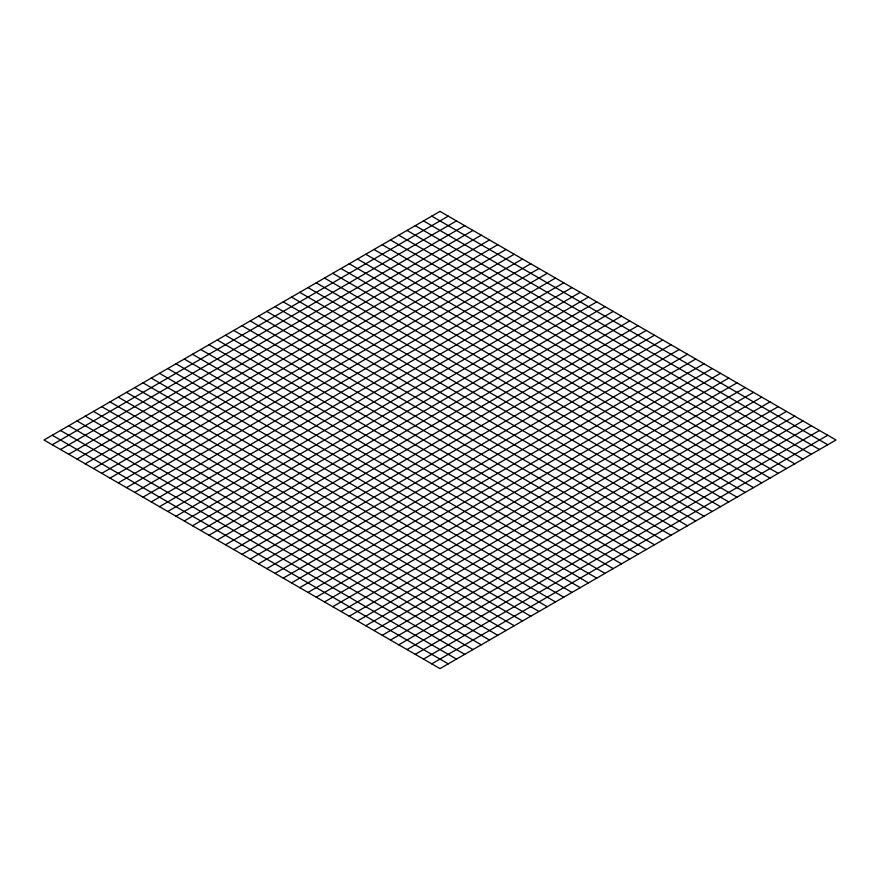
<?xml version="1.0" encoding="UTF-8"?>
<svg xmlns="http://www.w3.org/2000/svg" width="880" height="880" viewBox="0 0 880 880"><rect width="100%" height="100%" fill="white"/><g stroke="black" fill="none" stroke-linecap="round" stroke-linejoin="round"><path stroke-width="1.32" d="M52.25 444.763L448.25 216.139M60.5 449.526L456.5 220.902M68.75 454.289L464.75 225.665M77 459.052L473 230.428M85.25 463.815L481.25 235.191M93.5 468.578L489.5 239.954M101.75 473.341L497.75 244.717M110 478.104L506 249.48M118.25 482.867L514.25 254.243M126.5 487.63L522.5 259.006M134.75 492.393L530.75 263.769M143 497.156L539 268.532M151.25 501.919L547.25 273.295M159.5 506.682L555.5 278.058M167.75 511.445L563.75 282.821M176 516.208L572 287.584M184.25 520.971L580.25 292.347M192.5 525.734L588.5 297.11M200.75 530.497L596.75 301.873M209 535.26L605 306.636M217.25 540.023L613.25 311.399M225.5 544.786L621.5 316.162M233.75 549.549L629.75 320.925M242 554.312L638 325.688M250.25 559.075L646.25 330.451M258.5 563.838L654.5 335.214M266.75 568.601L662.75 339.977M275 573.364L671 344.74M283.25 578.127L679.25 349.503M291.5 582.89L687.5 354.266M299.75 587.653L695.75 359.029M308 592.416L704 363.792M316.25 597.179L712.25 368.555M324.5 601.942L720.5 373.318M332.75 606.705L728.75 378.081M341 611.468L737 382.844M349.25 616.231L745.25 387.607M357.5 620.994L753.5 392.37M365.75 625.757L761.75 397.133M374 630.52L770 401.896M382.25 635.283L778.25 406.659M390.5 640.046L786.5 411.422M398.75 644.809L794.75 416.185M407 649.572L803 420.948M415.25 654.335L811.25 425.711M423.5 659.098L819.5 430.474M431.75 663.861L827.75 435.237M431.75 216.139L827.75 444.763M423.5 220.902L819.5 449.526M415.25 225.665L811.25 454.289M407 230.428L803 459.052M398.75 235.191L794.75 463.815M390.5 239.954L786.5 468.578M382.25 244.717L778.25 473.341M374 249.48L770 478.104M365.75 254.243L761.75 482.867M357.5 259.006L753.5 487.63M349.25 263.769L745.25 492.393M341 268.532L737 497.156M332.75 273.295L728.75 501.919M324.5 278.058L720.5 506.682M316.25 282.821L712.25 511.445M308 287.584L704 516.208M299.75 292.347L695.75 520.971M291.5 297.11L687.5 525.734M283.25 301.873L679.25 530.497M275 306.636L671 535.26M266.75 311.399L662.75 540.023M258.5 316.162L654.5 544.786M250.25 320.925L646.25 549.549M242 325.688L638 554.312M233.75 330.451L629.75 559.075M225.5 335.214L621.5 563.838M217.25 339.977L613.25 568.601M209 344.74L605 573.364M200.75 349.503L596.75 578.127M192.5 354.266L588.5 582.89M184.25 359.029L580.25 587.653M176 363.792L572 592.416M167.75 368.555L563.75 597.179M159.5 373.318L555.5 601.942M151.25 378.081L547.25 606.705M143 382.844L539 611.468M134.75 387.607L530.75 616.231M126.5 392.37L522.5 620.994M118.25 397.133L514.25 625.757M110 401.896L506 630.52M101.75 406.659L497.75 635.283M93.5 411.422L489.5 640.046M85.25 416.185L481.25 644.809M77 420.948L473 649.572M68.75 425.711L464.75 654.335M60.5 430.474L456.5 659.098M52.25 435.237L448.25 663.861M440 211.376L44 440L440 668.624L836 440L440 211.376"/></g></svg>
